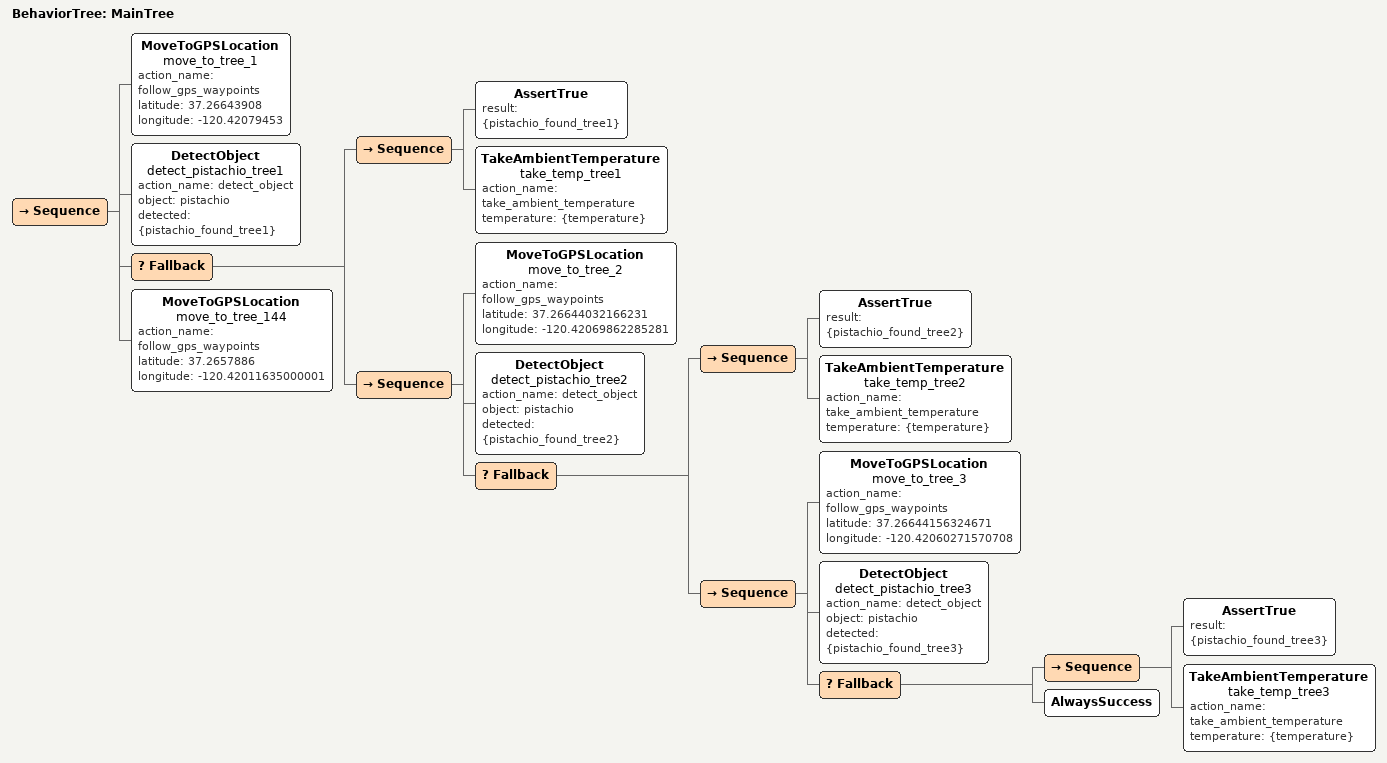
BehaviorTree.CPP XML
<root BTCPP_format="4" schema_location="schemas/ros2_bt.xsd">
    <Mission>Look for a pistachio at the first tree. If not found look at the next two trees. When found take temperature. Finish at last tree</Mission>
    <BehaviorTree ID="MainTree">
        <Sequence>
            <MoveToGPSLocation name="move_to_tree_1" action_name="follow_gps_waypoints" latitude="37.26643908" longitude="-120.42079453"/>
            <DetectObject name="detect_pistachio_tree1" action_name="detect_object" object="pistachio" detected="{pistachio_found_tree1}"/>
            <Fallback>
                <Sequence>
                    <AssertTrue result="{pistachio_found_tree1}"/>
                    <TakeAmbientTemperature name="take_temp_tree1" action_name="take_ambient_temperature" temperature="{temperature}"/>
                </Sequence>
                <Sequence>
                    <MoveToGPSLocation name="move_to_tree_2" action_name="follow_gps_waypoints" latitude="37.26644032166231" longitude="-120.42069862285281"/>
                    <DetectObject name="detect_pistachio_tree2" action_name="detect_object" object="pistachio" detected="{pistachio_found_tree2}"/>
                    <Fallback>
                        <Sequence>
                            <AssertTrue result="{pistachio_found_tree2}"/>
                            <TakeAmbientTemperature name="take_temp_tree2" action_name="take_ambient_temperature" temperature="{temperature}"/>
                        </Sequence>
                        <Sequence>
                            <MoveToGPSLocation name="move_to_tree_3" action_name="follow_gps_waypoints" latitude="37.26644156324671" longitude="-120.42060271570708"/>
                            <DetectObject name="detect_pistachio_tree3" action_name="detect_object" object="pistachio" detected="{pistachio_found_tree3}"/>
                            <Fallback>
                                <Sequence>
                                    <AssertTrue result="{pistachio_found_tree3}"/>
                                    <TakeAmbientTemperature name="take_temp_tree3" action_name="take_ambient_temperature" temperature="{temperature}"/>
                                </Sequence>
                                <AlwaysSuccess/>
                            </Fallback>
                        </Sequence>
                    </Fallback>
                </Sequence>
            </Fallback>
            <MoveToGPSLocation name="move_to_tree_144" action_name="follow_gps_waypoints" latitude="37.2657886" longitude="-120.42011635000001"/>
        </Sequence>
    </BehaviorTree>
</root>
